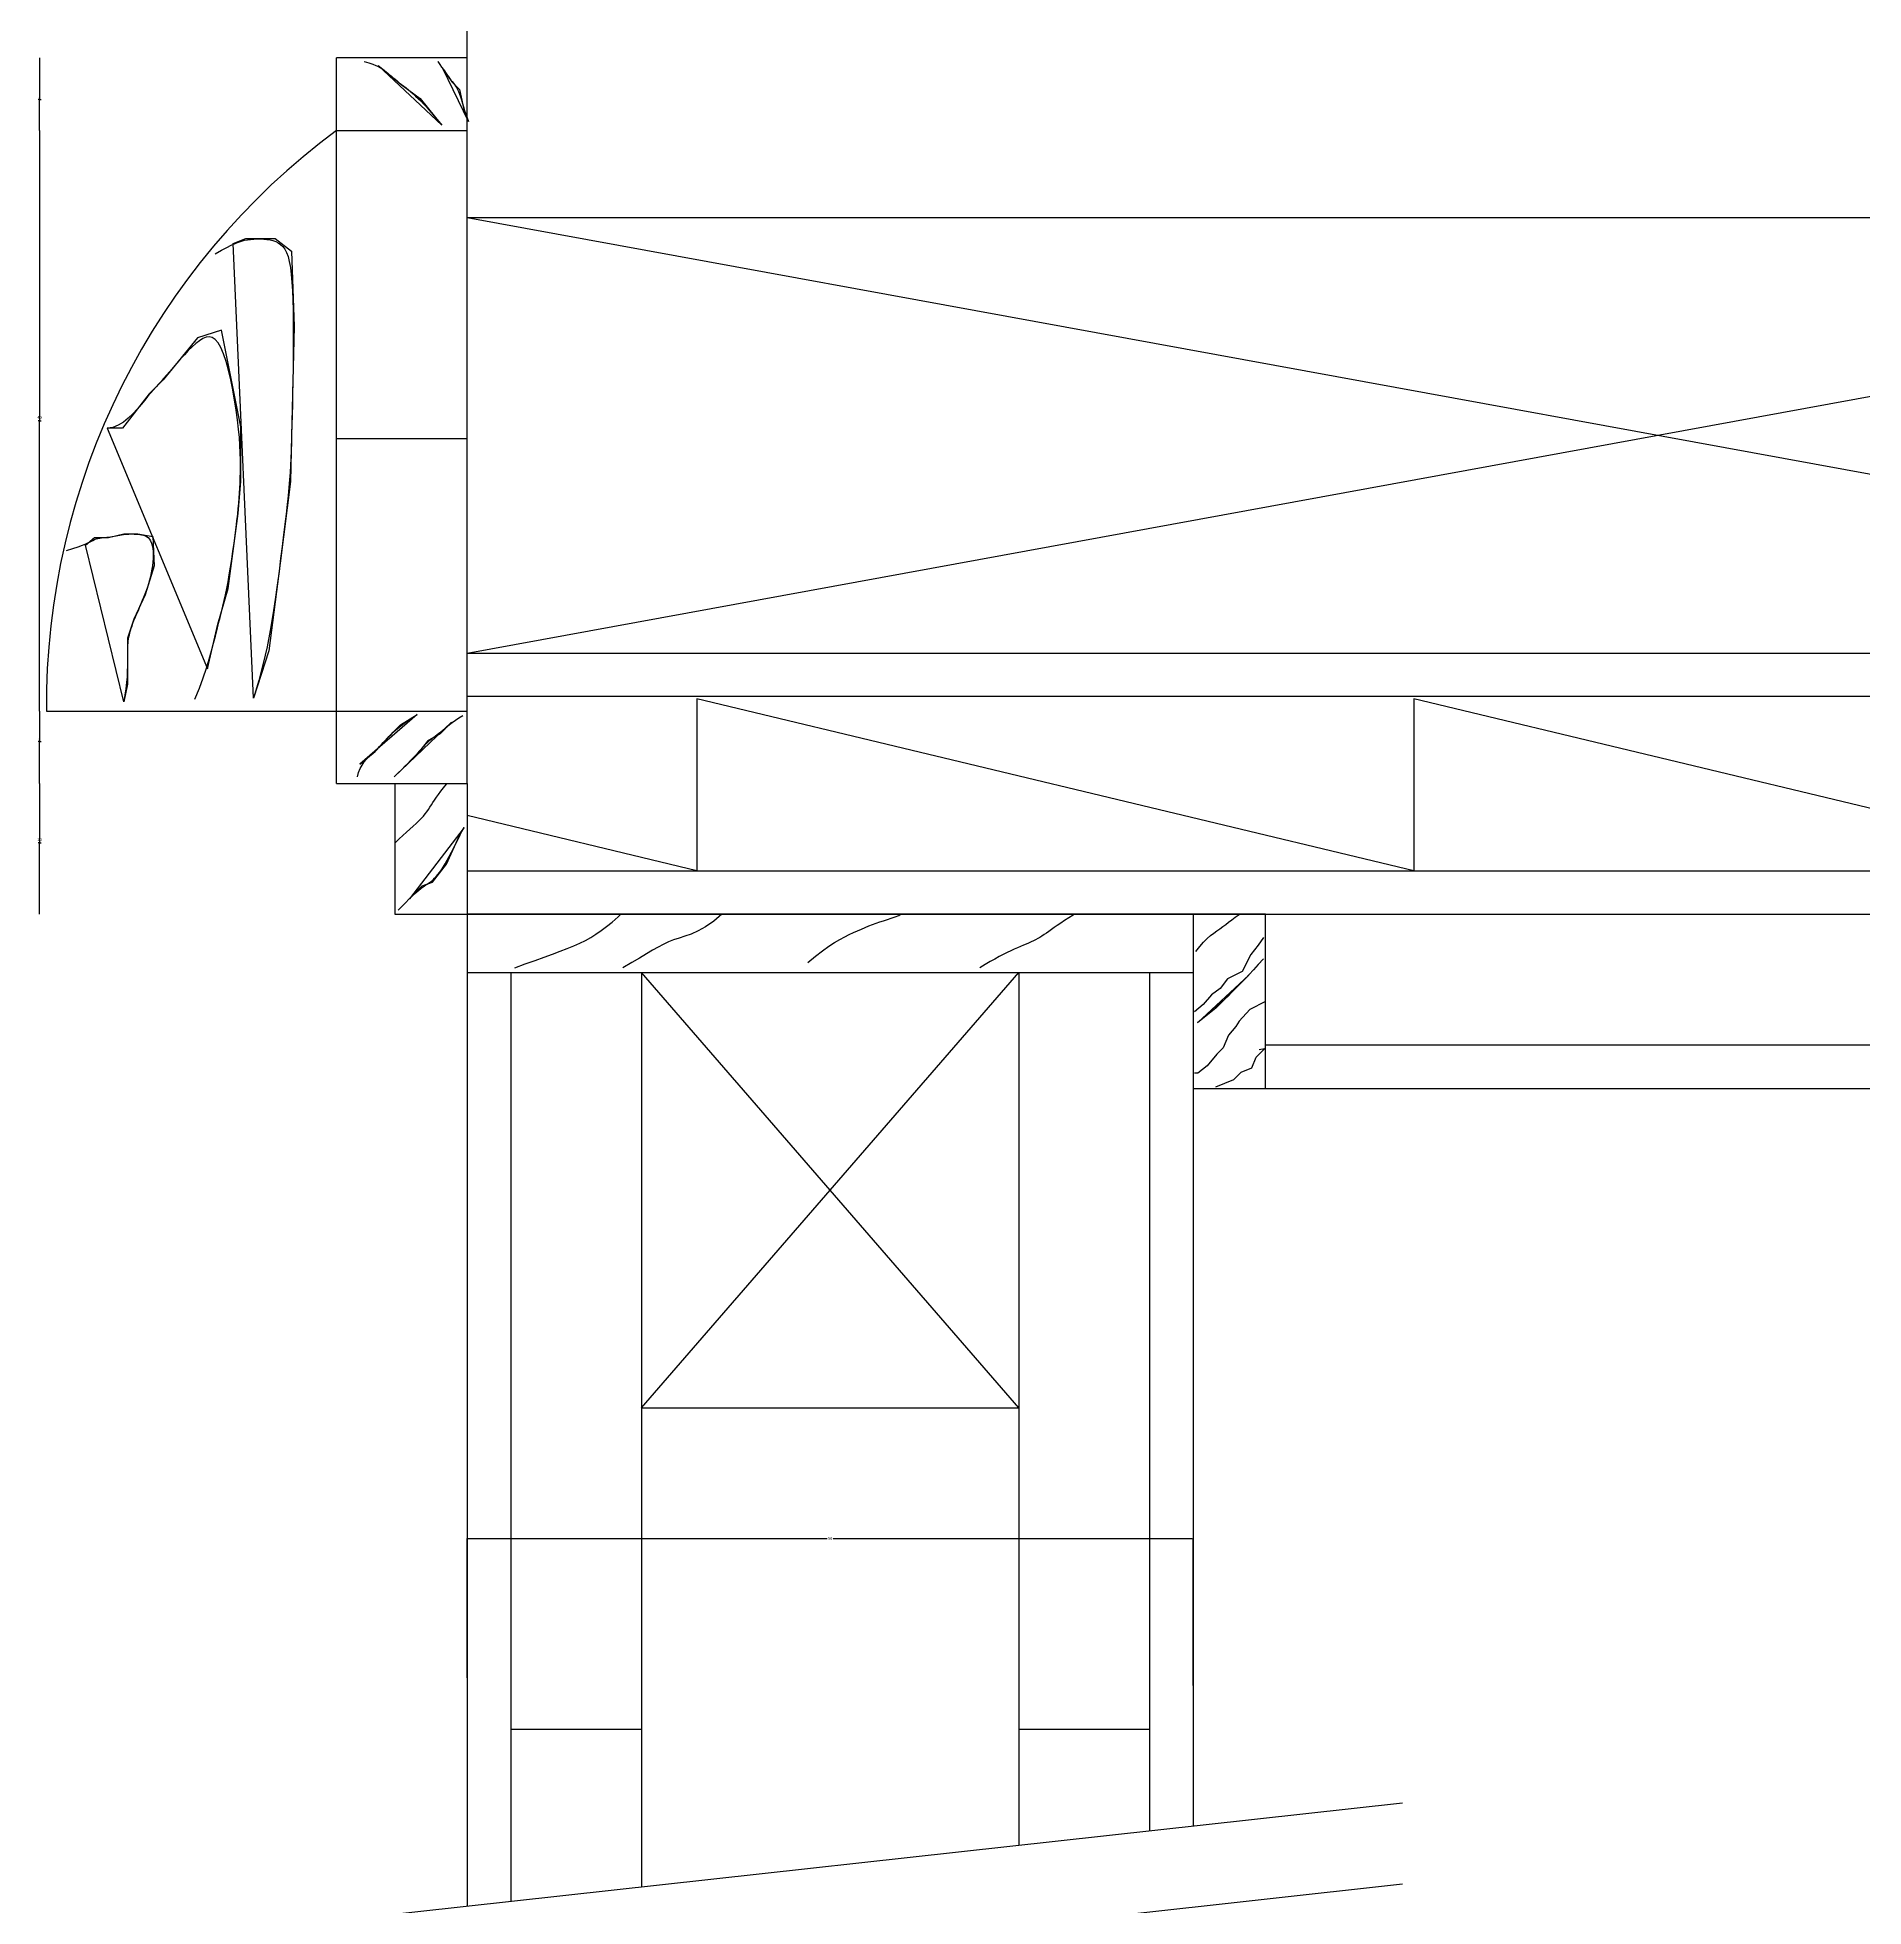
# Model space of a CAD drawing. Header units: metres. Extents: x 120 to 3570, y 126 to 4745.
# Drawn here: x 2120 to 2749, y 3495 to 4139 of the extents above; entities that cross this region are included whole.
import ezdxf

# ---------------------------------------------------------------- set-up
doc = ezdxf.new("R2010")
doc.units = ezdxf.units.M
for name, color, linetype in [('2', 2, 'Continuous'), ('4', 4, 'Continuous'), ('7', 7, 'Continuous'), ('BH', 3, 'Continuous'), ('DIM', 3, 'Continuous')]:
    doc.layers.add(name, color=color, linetype=linetype)
doc.dimstyles.get("Standard").update_dxf_attribs({"dimtxt": 2.5, "dimasz": 2.5, "dimexe": 1.25, "dimexo": 0.625, "dimtad": 1, "dimcen": 2.5, "dimazin": 3, "dimtfac": 1, "dimtmove": 0, "dimatfit": 3})

# ---------------------------------------------------------------- blocks, each defined once
blk = doc.blocks.new('*D29')
for p, q in [((2268.22, 3574.21), (2268.22, 3622.22)), ((2268.47, 3622.22), (2392.22, 3622.22)), ((2394.22, 3622.22), (2517.97, 3622.22)), ((2518.22, 3571.6), (2518.22, 3622.22))]:
    blk.add_line(p, q)
at = {"layer": 'Defpoints'}
for p in [(2268.22, 3622.22), (2268.22, 3574.21), (2518.22, 3571.6)]:
    blk.add_point(p, dxfattribs=at)
at = {"layer": 'DIM', "insert": (2393.22, 3622.22), "char_height": 1, "attachment_point": 5}
blk.add_mtext('50', dxfattribs=at)
blk = doc.blocks.new('*D30')
for p, q in [((2120.88, 4107.15), (2120.88, 4007.15)), ((2120.63, 4007.15), (2120.38, 4007.15)), ((2120.88, 3907.15), (2120.88, 4007.15)), ((2120.88, 4007.15), (2120.88, 4007.15)), ((2121.13, 4007.15), (2121.38, 4007.15))]:
    blk.add_line(p, q)
at = {"layer": 'Defpoints'}
for p in [(2120.88, 4107.15), (2120.88, 4007.15), (2120.88, 3907.15)]:
    blk.add_point(p, dxfattribs=at)
at = {"layer": 'DIM', "insert": (2120.88, 4008.275), "char_height": 1, "attachment_point": 5}
blk.add_mtext('40', dxfattribs=at)
blk = doc.blocks.new('*D31')
for p, q in [((2120.88, 3882.15), (2120.88, 3861.73)), ((2120.63, 3861.73), (2120.38, 3861.73)), ((2120.88, 3837.15), (2120.88, 3861.73)), ((2120.88, 3861.73), (2120.88, 3861.73)), ((2121.13, 3861.73), (2121.38, 3861.73))]:
    blk.add_line(p, q)
at = {"layer": 'Defpoints'}
for p in [(2120.88, 3882.15), (2120.88, 3861.73), (2120.88, 3837.15)]:
    blk.add_point(p, dxfattribs=at)
at = {"layer": 'DIM', "insert": (2120.88, 3862.855), "char_height": 1, "attachment_point": 5}
blk.add_mtext('10', dxfattribs=at)
blk = doc.blocks.new('*D32')
for p, q in [((2120.88, 3907.15), (2120.88, 3896.65)), ((2120.63, 3896.65), (2120.38, 3896.65)), ((2120.88, 3882.15), (2120.88, 3896.65)), ((2120.88, 3896.65), (2120.88, 3896.65)), ((2121.13, 3896.65), (2121.38, 3896.65))]:
    blk.add_line(p, q)
at = {"layer": 'Defpoints'}
for p in [(2120.88, 3907.15), (2120.88, 3896.65), (2120.88, 3882.15)]:
    blk.add_point(p, dxfattribs=at)
at = {"layer": 'DIM', "insert": (2120.88, 3897.775), "char_height": 1, "attachment_point": 5}
blk.add_mtext('5', dxfattribs=at)
blk = doc.blocks.new('*D34')
for p, q in [((2120.88, 4132.15), (2120.88, 4117.82)), ((2120.63, 4117.82), (2120.38, 4117.82)), ((2120.88, 4107.15), (2120.88, 4117.82)), ((2120.88, 4117.82), (2120.88, 4117.82)), ((2121.13, 4117.82), (2121.38, 4117.82))]:
    blk.add_line(p, q)
at = {"layer": 'Defpoints'}
for p in [(2120.88, 4132.15), (2120.88, 4117.82), (2120.88, 4107.15)]:
    blk.add_point(p, dxfattribs=at)
at = {"layer": 'DIM', "insert": (2120.88, 4118.945), "char_height": 1, "attachment_point": 5}
blk.add_mtext('5', dxfattribs=at)

msp = doc.modelspace()

# ---------------------------------------------------------------- hatches: boundary and pattern name
at = {"layer": 'BH'}
h = msp.add_hatch(dxfattribs=at)
h.set_pattern_fill('AR-CONC', scale=30)
h.paths.add_polyline_path([(2268.22, 4500.87), (2268.22, 4077.15), (3088.22, 4077.15), (3088.22, 4548.55)])
h = msp.add_hatch(dxfattribs=at)
h.set_pattern_fill('ANSI31', scale=450)
h.paths.add_polyline_path([(3088.22, 4077.15), (3088.22, 4548.55), (2268.22, 4500.87), (2268.22, 4077.15)])
h = msp.add_hatch(dxfattribs=at)
h.set_pattern_fill('DOLMIT', scale=70)
h.paths.add_polyline_path([(2268.22, 4107.15), (2223.22, 4107.15), (2223.22, 3907.15), (2268.22, 3907.15)])
h = msp.add_hatch(dxfattribs=at)
h.set_pattern_fill('DOLMIT', scale=70)
h.paths.add_polyline_path([(2543.22, 3837.15), (2543.22, 3792.15), (3108.22, 3792.15), (3108.22, 3837.15)])
h = msp.add_hatch(dxfattribs=at)
h.set_pattern_fill('DOLMIT', scale=70)
h.paths.add_polyline_path([(2328.22, 3817.15), (2283.22, 3817.15), (2283.22, 3497.22), (2328.22, 3502.18)])
h.paths.add_polyline_path([(2503.22, 3817.15), (2458.22, 3817.15), (2458.22, 3516.51), (2503.22, 3521.48)])
h.paths.add_polyline_path([(2503.22, 3493.57), (2458.22, 3488.61), (2458.22, 3332.34), (2503.22, 3332.34)])
h.paths.add_polyline_path([(2283.22, 3332.34), (2328.22, 3332.34), (2328.22, 3474.27), (2283.22, 3469.31)])

# ---------------------------------------------------------------- linework, layer by layer
at = {"layer": '2'}
for p, q in [((2268.22, 4032.15), (2268.22, 4500.87)), ((2268.22, 4077.15), (3088.22, 4077.15))]:
    msp.add_line(p, q, dxfattribs=at)
at = {"layer": '4'}
for p, q in [((2268.22, 4132.15), (2223.22, 4132.15)), ((2223.22, 4107.15), (2223.22, 4132.15)), ((2268.22, 3882.15), (2268.22, 4132.15)), ((2223.22, 3882.15), (2223.22, 4107.15)), ((2223.22, 4107.15), (2268.22, 4107.15)), ((2218.22, 3907.15), (2268.22, 3907.15)), ((2223.22, 3882.15), (2223.22, 3907.15)), ((2223.22, 3882.15), (2268.22, 3882.15)), ((2223.22, 3882.15), (2248.22, 3882.15)), ((2243.22, 3882.15), (2243.22, 3837.15)), ((2268.22, 3882.15), (2268.22, 3837.15)), ((2243.22, 3837.15), (2268.22, 3837.15)), ((2268.22, 3837.15), (2268.22, 3495.56)), ((2543.22, 3837.15), (2268.22, 3837.15)), ((2268.22, 3817.15), (2518.22, 3817.15)), ((2328.22, 3817.15), (2328.22, 3502.18)), ((2458.22, 3817.15), (2458.22, 3516.51)), ((2518.22, 3817.15), (2518.22, 3523.13)), ((2518.22, 3777.15), (3133.22, 3777.15)), ((2328.22, 3667.15), (2458.22, 3667.15))]:
    msp.add_line(p, q, dxfattribs=at)
msp.add_lwpolyline([(2223.22, 4107.15, 0.24), (2123.22, 3907.15), (2223.22, 3907.15)], format="xyb", dxfattribs=at)
msp.add_lwpolyline([(2518.22, 3837.15), (2518.22, 3777.15), (2543.22, 3777.15), (2543.22, 3837.15)], dxfattribs=at)
at = {"layer": '7'}
for p, q in [((2268.22, 3927.15), (3088.22, 3927.15)), ((2268.22, 3837.15), (3133.22, 3837.15)), ((2283.22, 3817.15), (2283.22, 3497.22)), ((2503.22, 3817.15), (2503.22, 3521.48)), ((2543.22, 3792.15), (3108.22, 3792.15))]:
    msp.add_line(p, q, dxfattribs=at)
at = {"layer": 'BH'}
for p, q in [((2268.22, 4077.15), (3088.22, 3927.15)), ((2268.22, 3927.15), (3088.22, 4077.15)), ((3088.22, 3912.15), (2268.22, 3912.15)), ((2268.22, 3852.15), (3088.22, 3852.15)), ((2458.22, 3667.15), (2328.22, 3817.15)), ((2328.22, 3667.15), (2458.22, 3817.15)), ((2199.22, 3487.95), (2590.33, 3531.08)), ((2199.22, 3460.05), (2590.33, 3503.18))]:
    msp.add_line(p, q, dxfattribs=at)
for points in [[(2232.69, 4130.86), (2232.69, 4130.86), (2234.33, 4130.38), (2235.67, 4129.94), (2236.76, 4129.52), (2237.64, 4129.11), (2238.37, 4128.71), (2238.99, 4128.3), (2239.55, 4127.87), (2240.1, 4127.42), (2240.68, 4126.94), (2241.3, 4126.43), (2241.95, 4125.89), (2242.62, 4125.33), (2243.32, 4124.75), (2244.04, 4124.16), (2244.79, 4123.57), (2245.55, 4122.96), (2246.32, 4122.36), (2247.11, 4121.75), (2247.91, 4121.11), (2248.73, 4120.45), (2249.57, 4119.75), (2250.43, 4118.99), (2251.3, 4118.18), (2252.19, 4117.3), (2253.11, 4116.35), (2254.03, 4115.33), (2254.96, 4114.27), (2255.89, 4113.19), (2256.81, 4112.09), (2257.71, 4111.01), (2258.58, 4109.95), (2259.43, 4108.93), (2237.51, 4129.54), (2239.7, 4127.79), (2245.4, 4122.96), (2251.97, 4118.14), (2257.23, 4111.57), (2259.43, 4108.93)], [(2258.11, 4130.86), (2258.11, 4130.86), (2258.76, 4129.89), (2259.38, 4128.97), (2259.98, 4128.09), (2260.56, 4127.27), (2261.11, 4126.49), (2261.64, 4125.77), (2262.14, 4125.11), (2262.6, 4124.5), (2263.04, 4123.95), (2263.45, 4123.44), (2263.84, 4122.93), (2264.21, 4122.42), (2264.56, 4121.86), (2264.9, 4121.23), (2265.23, 4120.51), (2265.56, 4119.68), (2265.89, 4118.7), (2266.23, 4117.62), (2266.57, 4116.44), (2266.93, 4115.21), (2267.31, 4113.95), (2267.72, 4112.68), (2268.16, 4111.44), (2268.63, 4110.25), (2259.86, 4128.23), (2262.93, 4123.84), (2265.56, 4121.21), (2267.31, 4113.32), (2268.63, 4110.25)], [(2181.41, 4064.65), (2181.41, 4064.65), (2183.54, 4065.85), (2185.35, 4066.82), (2186.89, 4067.6), (2188.22, 4068.21), (2189.4, 4068.68), (2190.47, 4069.03), (2191.49, 4069.29), (2192.52, 4069.48), (2193.58, 4069.62), (2194.69, 4069.72), (2195.82, 4069.77), (2196.95, 4069.77), (2198.08, 4069.71), (2199.19, 4069.6), (2200.26, 4069.42), (2201.28, 4069.18), (2202.23, 4068.87), (2203.12, 4068.45), (2203.93, 4067.9), (2204.67, 4067.18), (2205.34, 4066.26), (2205.93, 4065.1), (2206.46, 4063.68), (2206.91, 4061.95), (2207.28, 4059.89), (2207.58, 4057.52), (2207.83, 4054.85), (2208.01, 4051.9), (2208.14, 4048.69), (2208.23, 4045.24), (2208.28, 4041.57), (2208.29, 4037.69), (2208.28, 4033.63), (2208.24, 4029.46), (2208.19, 4025.23), (2208.12, 4021.02), (2208.04, 4016.88), (2207.95, 4012.89), (2207.87, 4009.11), (2207.78, 4005.61), (2207.7, 4002.43), (2207.62, 3999.52), (2207.54, 3996.82), (2207.44, 3994.26), (2207.31, 3991.78), (2207.17, 3989.31), (2206.98, 3986.78), (2206.76, 3984.13), (2206.49, 3981.29), (2206.17, 3978.25), (2205.81, 3975), (2205.4, 3971.53), (2204.95, 3967.82), (2204.46, 3963.88), (2203.93, 3959.68), (2203.36, 3955.23), (2202.75, 3950.5), (2202.06, 3945.53), (2201.27, 3940.33), (2200.35, 3934.92), (2199.24, 3929.33), (2197.93, 3923.57), (2196.38, 3917.67), (2194.56, 3911.64), (2187.55, 4068.16), (2191.93, 4069.91), (2202.01, 4069.91), (2207.71, 4065.53), (2208.59, 4039.66), (2207.71, 4001.96), (2207.27, 3986.17), (2203.76, 3958.11), (2199.82, 3927.86), (2194.56, 3911.64)], [(2174.4, 3911.2), (2174.4, 3911.2), (2175.93, 3915.01), (2177.23, 3918.57), (2178.34, 3921.89), (2179.29, 3924.98), (2180.11, 3927.85), (2180.81, 3930.51), (2181.43, 3932.98), (2182, 3935.28), (2182.53, 3937.41), (2183.04, 3939.42), (2183.53, 3941.35), (2184.01, 3943.26), (2184.47, 3945.2), (2184.91, 3947.2), (2185.36, 3949.32), (2185.8, 3951.61), (2186.23, 3954.09), (2186.67, 3956.73), (2187.09, 3959.47), (2187.49, 3962.25), (2187.88, 3965.02), (2188.24, 3967.73), (2188.57, 3970.32), (2188.86, 3972.73), (2189.12, 3974.92), (2189.33, 3976.92), (2189.52, 3978.78), (2189.67, 3980.55), (2189.79, 3982.25), (2189.89, 3983.95), (2189.97, 3985.68), (2190.03, 3987.49), (2190.08, 3989.41), (2190.1, 3991.48), (2190.08, 3993.69), (2190.02, 3996.06), (2189.9, 3998.61), (2189.71, 4001.35), (2189.44, 4004.29), (2189.08, 4007.44), (2188.62, 4010.79), (2188.07, 4014.28), (2187.43, 4017.79), (2186.72, 4021.24), (2185.94, 4024.51), (2185.11, 4027.53), (2184.23, 4030.17), (2183.31, 4032.35), (2182.37, 4034), (2181.39, 4035.13), (2180.38, 4035.79), (2179.33, 4036.04), (2178.24, 4035.9), (2177.11, 4035.45), (2175.93, 4034.71), (2174.69, 4033.74), (2173.41, 4032.59), (2172.09, 4031.29), (2170.76, 4029.89), (2169.43, 4028.44), (2168.14, 4026.96), (2166.89, 4025.51), (2165.7, 4024.13), (2164.61, 4022.85), (2163.62, 4021.72), (2162.71, 4020.69), (2161.84, 4019.72), (2160.99, 4018.77), (2160.13, 4017.79), (2159.21, 4016.75), (2158.22, 4015.59), (2157.12, 4014.27), (2155.89, 4012.77), (2154.53, 4011.17), (2153.05, 4009.55), (2151.45, 4008.02), (2149.75, 4006.66), (2147.97, 4005.57), (2146.1, 4004.85), (2144.16, 4004.59), (2178.78, 3921.72), (2182.29, 3937.07), (2185.8, 3949.34), (2189.3, 3975.21), (2190.18, 3986.17), (2190.18, 4005.02), (2183.6, 4038.35), (2175.28, 4035.72), (2163.44, 4021.25), (2158.62, 4016.42), (2149.42, 4004.59), (2144.16, 4004.59)], [(2130.13, 3962.5), (2130.13, 3962.5), (2132.37, 3963.13), (2134.2, 3963.73), (2135.67, 3964.27), (2136.85, 3964.77), (2137.79, 3965.22), (2138.56, 3965.61), (2139.22, 3965.95), (2139.81, 3966.22), (2140.4, 3966.44), (2141, 3966.61), (2141.6, 3966.73), (2142.2, 3966.83), (2142.81, 3966.9), (2143.42, 3966.96), (2144.04, 3967.03), (2144.67, 3967.1), (2145.3, 3967.19), (2145.94, 3967.3), (2146.58, 3967.42), (2147.23, 3967.54), (2147.87, 3967.66), (2148.51, 3967.78), (2149.15, 3967.88), (2149.78, 3967.98), (2150.41, 3968.05), (2151.03, 3968.1), (2151.65, 3968.13), (2152.27, 3968.15), (2152.88, 3968.15), (2153.5, 3968.13), (2154.12, 3968.1), (2154.75, 3968.05), (2155.38, 3967.99), (2156.01, 3967.89), (2156.63, 3967.75), (2157.22, 3967.55), (2157.77, 3967.27), (2158.28, 3966.89), (2158.74, 3966.4), (2159.13, 3965.78), (2159.45, 3965.03), (2159.7, 3964.15), (2159.87, 3963.16), (2159.98, 3962.09), (2160.03, 3960.94), (2160.01, 3959.73), (2159.93, 3958.49), (2159.79, 3957.23), (2159.6, 3955.97), (2159.36, 3954.72), (2159.07, 3953.47), (2158.75, 3952.23), (2158.39, 3951), (2158, 3949.8), (2157.59, 3948.61), (2157.16, 3947.44), (2156.72, 3946.31), (2156.26, 3945.2), (2155.81, 3944.11), (2155.35, 3943.06), (2154.91, 3942.03), (2154.47, 3941.03), (2154.05, 3940.06), (2153.66, 3939.11), (2153.29, 3938.19), (2152.94, 3937.31), (2152.63, 3936.44), (2152.35, 3935.61), (2152.1, 3934.81), (2151.88, 3934.05), (2151.69, 3933.31), (2151.54, 3932.61), (2151.42, 3931.94), (2151.33, 3931.27), (2151.26, 3930.58), (2151.22, 3929.83), (2151.19, 3929.01), (2151.18, 3928.07), (2151.17, 3926.99), (2151.17, 3925.74), (2151.17, 3924.3), (2151.15, 3922.68), (2151.1, 3920.91), (2151.01, 3918.99), (2150.85, 3916.95), (2150.62, 3914.82), (2150.29, 3912.6), (2149.86, 3910.32), (2136.71, 3964.25), (2139.78, 3966.88), (2144.6, 3966.88), (2149.86, 3968.2), (2154.68, 3968.2), (2159.94, 3967.32), (2160.38, 3957.23), (2157.31, 3947.15), (2153.36, 3938.82), (2151.17, 3932.24), (2151.17, 3927.86), (2151.17, 3916.46), (2149.86, 3910.32)], [(2594.3, 3852.15), (2347.34, 3911.42), (2347.34, 3852.15), (2268.22, 3871.14)], [(3088.22, 3852.15), (2841.26, 3911.42), (2841.26, 3852.15), (2594.3, 3911.42), (2594.3, 3852.15)], [(2230.36, 3884.45), (2230.36, 3884.45), (2230.76, 3886), (2231.31, 3887.36), (2231.96, 3888.56), (2232.69, 3889.62), (2233.48, 3890.57), (2234.3, 3891.42), (2235.12, 3892.2), (2235.91, 3892.93), (2236.65, 3893.63), (2237.35, 3894.31), (2238.01, 3894.98), (2238.66, 3895.63), (2239.29, 3896.29), (2239.92, 3896.96), (2240.57, 3897.64), (2241.24, 3898.34), (2241.95, 3899.07), (2242.73, 3899.83), (2243.61, 3900.65), (2244.65, 3901.53), (2245.86, 3902.49), (2247.29, 3903.54), (2248.98, 3904.68), (2250.96, 3905.94), (2231.23, 3888.84), (2236.49, 3893.22), (2240.88, 3898.05), (2245.26, 3902.43), (2250.96, 3905.94)], [(2266.73, 3905.5), (2266.73, 3905.5), (2265.34, 3904.69), (2264.12, 3903.9), (2263.04, 3903.14), (2262.08, 3902.42), (2261.23, 3901.73), (2260.46, 3901.08), (2259.76, 3900.47), (2259.1, 3899.91), (2258.47, 3899.4), (2257.86, 3898.93), (2257.27, 3898.49), (2256.7, 3898.08), (2256.15, 3897.67), (2255.62, 3897.27), (2255.11, 3896.86), (2254.61, 3896.44), (2254.12, 3895.99), (2253.64, 3895.51), (2253.16, 3895), (2252.68, 3894.47), (2252.18, 3893.91), (2251.67, 3893.33), (2251.13, 3892.72), (2250.55, 3892.09), (2249.94, 3891.43), (2249.28, 3890.73), (2248.54, 3889.96), (2247.7, 3889.11), (2246.76, 3888.15), (2245.68, 3887.07), (2244.46, 3885.84), (2243.07, 3884.45), (2262.79, 3903.31), (2258.84, 3899.36), (2254.46, 3896.73), (2250.96, 3892.35), (2247.01, 3888.4), (2243.07, 3884.45)], [(2243.49, 3861.83), (2244.79, 3863.11), (2246.06, 3864.31), (2247.29, 3865.43), (2248.46, 3866.49), (2249.56, 3867.49), (2250.59, 3868.43), (2251.53, 3869.32), (2252.36, 3870.16), (2253.09, 3870.97), (2253.73, 3871.74), (2254.3, 3872.5), (2254.83, 3873.26), (2255.33, 3874.03), (2255.84, 3874.82), (2256.38, 3875.64), (2256.96, 3876.52), (2257.62, 3877.46), (2258.35, 3878.46), (2259.15, 3879.55), (2260.05, 3880.71), (2261.02, 3881.97), (2261.16, 3882.15)], [(2244.36, 3838.6), (2244.36, 3838.6), (2245.76, 3839.99), (2247.01, 3841.24), (2248.13, 3842.34), (2249.12, 3843.31), (2250.01, 3844.15), (2250.8, 3844.88), (2251.52, 3845.51), (2252.18, 3846.05), (2252.79, 3846.5), (2253.35, 3846.9), (2253.89, 3847.25), (2254.41, 3847.57), (2254.91, 3847.9), (2255.4, 3848.24), (2255.9, 3848.61), (2256.42, 3849.04), (2256.95, 3849.55), (2257.5, 3850.14), (2258.07, 3850.81), (2258.67, 3851.58), (2259.29, 3852.46), (2259.94, 3853.44), (2260.61, 3854.54), (2261.31, 3855.77), (2262.03, 3857.11), (2262.78, 3858.55), (2263.53, 3860.05), (2264.29, 3861.57), (2265.03, 3863.07), (2265.77, 3864.51), (2266.48, 3865.87), (2267.15, 3867.09), (2248.31, 3842.54), (2252.69, 3846.93), (2256.2, 3848.24), (2261.02, 3854.38), (2265.4, 3864.02), (2267.15, 3867.09)], [(2284.57, 3818.71), (2288.21, 3820.06), (2291.57, 3821.28), (2294.68, 3822.4), (2297.54, 3823.44), (2300.18, 3824.42), (2302.62, 3825.36), (2304.87, 3826.29), (2306.96, 3827.22), (2308.9, 3828.19), (2310.75, 3829.21), (2312.54, 3830.33), (2314.33, 3831.56), (2316.16, 3832.94), (2318.09, 3834.5), (2320.15, 3836.26), (2321.15, 3837.15)], [(2355.9, 3837.15), (2353.13, 3834.83), (2350.31, 3832.87), (2347.73, 3831.42), (2345.37, 3830.37), (2343.19, 3829.59), (2341.17, 3828.95), (2339.28, 3828.33), (2337.48, 3827.62), (2335.72, 3826.8), (2333.92, 3825.85), (2332.01, 3824.76), (2329.91, 3823.51), (2327.55, 3822.09), (2324.86, 3820.5), (2321.78, 3818.71)], [(2385.47, 3820.6), (2388.16, 3822.78), (2390.59, 3824.62), (2392.79, 3826.16), (2394.77, 3827.44), (2396.58, 3828.51), (2398.24, 3829.4), (2399.78, 3830.17), (2401.24, 3830.85), (2402.63, 3831.48), (2403.97, 3832.07), (2405.28, 3832.62), (2406.56, 3833.14), (2407.82, 3833.63), (2409.08, 3834.09), (2410.35, 3834.53), (2411.64, 3834.95), (2412.95, 3835.36), (2414.28, 3835.79), (2415.59, 3836.25), (2416.88, 3836.78), (2417.61, 3837.15)], [(2477.41, 3837.15), (2476.95, 3836.87), (2475.39, 3835.9), (2473.96, 3834.98), (2472.65, 3834.12), (2471.47, 3833.32), (2470.39, 3832.59), (2469.41, 3831.9), (2468.52, 3831.28), (2467.69, 3830.7), (2466.91, 3830.17), (2466.17, 3829.67), (2465.44, 3829.21), (2464.72, 3828.78), (2463.98, 3828.38), (2463.22, 3827.99), (2462.42, 3827.62), (2461.58, 3827.25), (2460.7, 3826.87), (2459.77, 3826.47), (2458.78, 3826.06), (2457.73, 3825.61), (2456.62, 3825.12), (2455.45, 3824.58), (2454.19, 3823.98), (2452.86, 3823.32), (2451.44, 3822.58), (2449.92, 3821.76), (2448.3, 3820.85), (2446.58, 3819.83), (2444.75, 3818.71)], [(2519.16, 3824.38), (2520.54, 3826.12), (2521.83, 3827.58), (2523.06, 3828.8), (2524.23, 3829.83), (2525.34, 3830.7), (2526.41, 3831.48), (2527.45, 3832.2), (2528.46, 3832.9), (2529.47, 3833.63), (2530.49, 3834.4), (2531.59, 3835.23), (2532.78, 3836.13), (2534.11, 3837.13), (2534.14, 3837.15)], [(2542.48, 3829.11), (2540.65, 3826.56), (2538.1, 3823.28), (2535.18, 3817.44), (2530.07, 3814.89), (2527.52, 3811.61), (2524.6, 3809.42), (2521.68, 3806.14), (2518.76, 3803.59)], [(2542.49, 3821.86), (2542.49, 3821.86), (2540.69, 3819.85), (2539.04, 3818.04), (2537.53, 3816.42), (2536.15, 3814.96), (2534.87, 3813.63), (2533.67, 3812.41), (2532.54, 3811.27), (2531.46, 3810.19), (2530.4, 3809.13), (2529.32, 3808.08), (2528.18, 3806.98), (2526.93, 3805.81), (2525.51, 3804.54), (2523.88, 3803.14), (2521.99, 3801.56), (2519.79, 3799.78), (2537.45, 3816.18), (2531.14, 3809.87), (2526.1, 3804.83), (2519.79, 3799.78)], [(2543.22, 3807.15), (2537.73, 3804.32), (2534.08, 3800.31), (2532.99, 3798.49), (2530.44, 3795.57), (2528.61, 3791.19), (2526.42, 3789.01), (2523.14, 3785), (2519.85, 3782.44), (2518.76, 3782.44)], [(2526.06, 3777.7), (2532.26, 3780.26), (2534.81, 3782.81), (2538.46, 3784.27), (2539.92, 3787.91), (2542.84, 3790.83), (2541.02, 3790.46)]]:
    msp.add_lwpolyline(points, dxfattribs=at)

# ---------------------------------------------------------------- dimensions: what is measured, and where the dimension line sits
at = {"layer": 'DIM'}
for base, p1, p2, text, picture, middle in [((2120.88, 4117.82), (2120.88, 4132.15), (2120.88, 4107.15), '5', '*D34', (2120.88, 4118.945)), ((2120.88, 4007.15), (2120.88, 4107.15), (2120.88, 3907.15), '40', '*D30', (2120.88, 4008.275)), ((2120.88, 3896.65), (2120.88, 3907.15), (2120.88, 3882.15), '5', '*D32', (2120.88, 3897.775)), ((2120.88, 3861.73), (2120.88, 3882.15), (2120.88, 3837.15), '10', '*D31', (2120.88, 3862.855)), ((2268.22, 3622.22), (2268.22, 3574.21), (2518.22, 3571.6), '50', '*D29', (2393.22, 3622.22))]:
    dim = msp.add_linear_dim(base=base, p1=p1, p2=p2, text=text, dimstyle='Standard', dxfattribs=at)
    dim.commit()
    dim.dimension.update_dxf_attribs({"geometry": picture, "text_midpoint": middle})

doc.saveas('drawing.dxf')
